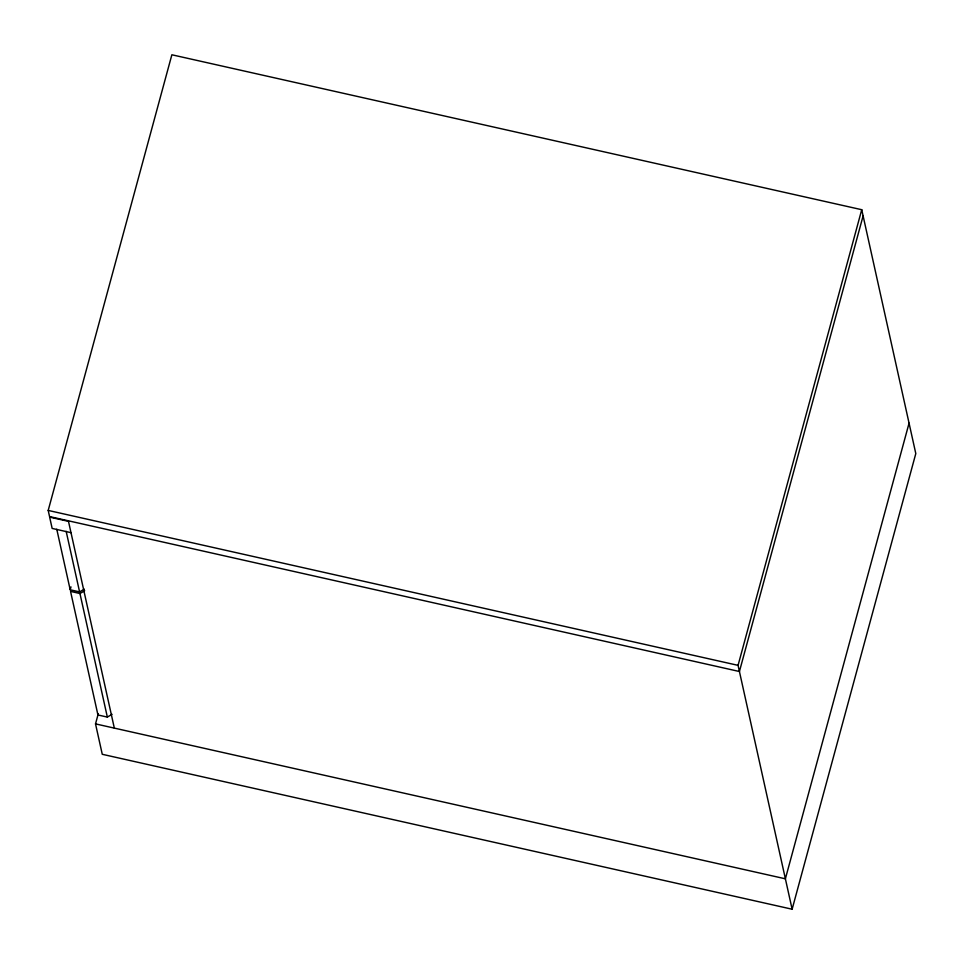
<?xml version="1.0" encoding="UTF-8"?>
<svg xmlns="http://www.w3.org/2000/svg" width="964" height="964" viewBox="0 0 964 964"><rect width="100%" height="100%" fill="white"/><g stroke="black" fill="none" stroke-linecap="round" stroke-linejoin="round"><path stroke-width="1.45" d="M863.105 215.864L739.424 671.51L49.562 516.584L48.2 510.426L171.869 54.779L861.732 209.706L915.8 453.574L792.131 909.221L102.268 754.294L95.52 723.892L98.28 713.734M84.326 589.149L79.59 591.896L70.191 589.787L70.975 586.883M792.131 909.221L738.062 665.353L861.732 209.706M909.064 423.16L785.383 878.807L95.52 723.892M112.077 714.324L107.341 717.083L97.942 714.975L70.553 591.402L79.952 593.511L84.687 590.751M48.2 510.426L738.062 665.353M68.444 521.343L49.646 517.126L52.152 528.429L70.95 532.646M68.372 520.813L114.33 728.109M66.167 531.345L79.59 591.896M79.952 593.511L107.341 717.083M56.768 529.224L70.191 589.787"/></g></svg>
